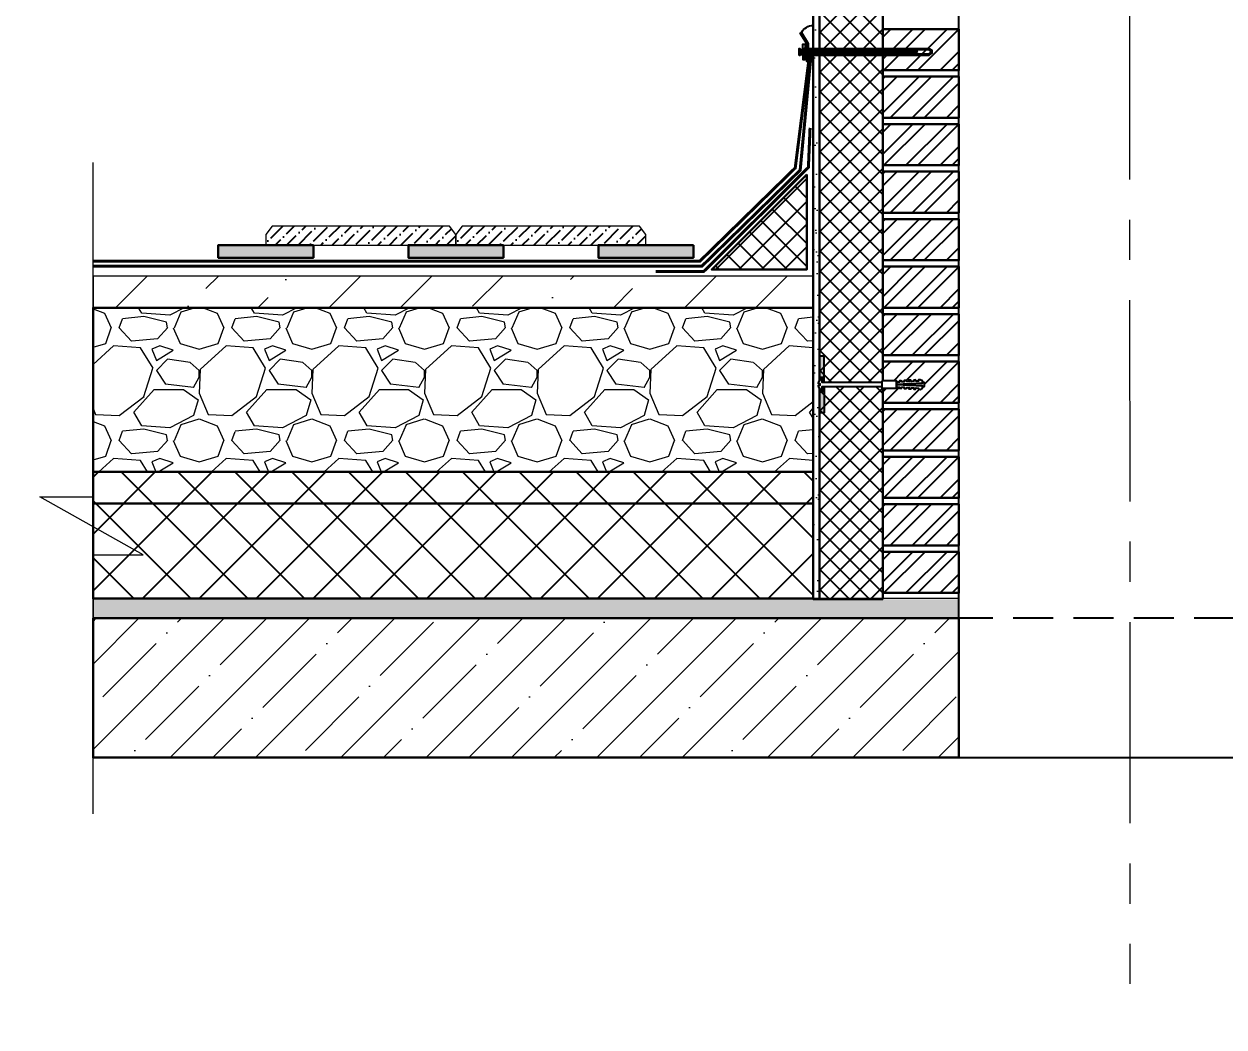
# Model space of a CAD drawing. Header units: millimetres. Extents: x -4447806 to 13389969, y -2188499 to 852203.
# Drawn here: x 4556330 to 4558224, y -558222 to -556639 of the extents above; entities that cross this region are included whole.
import ezdxf

# ---------------------------------------------------------------- set-up
doc = ezdxf.new("R2010")
doc.units = ezdxf.units.MM
doc.set_wipeout_variables(frame=1)
for name, pattern in [('DASHED2', [9.525, 6.35, -3.175]), ('HIDDEN', [6, 4, -2]), ('осеваяX2', [101.6, 63.5, -12.7, 12.7, -12.7])]:
    doc.linetypes.add(name, pattern=pattern)
for name, color, linetype, lineweight in [('1. АР_Разрез', 7, 'Continuous', 30), ('28. АР_ФАСАД', 7, 'Continuous', 9), ('TN-ГИДРОИЗОЛЯЦИЯ БИТУМАЯ ВЕРХНЯЯ', 32, 'Continuous', 15), ('Контуры', 7, 'Continuous', 9), ('ТХ', 252, 'Continuous', 20), ('Штриховка в сечении', 7, 'Continuous', 18)]:
    doc.layers.add(name, color=color, linetype=linetype, lineweight=lineweight)

msp = doc.modelspace()

# ---------------------------------------------------------------- hatches: boundary and pattern name
h = msp.add_hatch()
h.set_pattern_fill('NET', color=256, scale=7, angle=45)
h.set_pattern_definition([(45, (4155318.046, 3130994.086), (-15.71544821, 15.71544821), []), (135, (4155318.046, 3130994.086), (-15.71544821, -15.71544821), [])])
h.paths.add_polyline_path([(4557685.371, -556271.505), (4557585.371, -556271.505), (4557585.371, -557546.506), (4557685.371, -557546.506)])
at = {"ltscale": 3}
h = msp.add_hatch(dxfattribs=at)
h.set_pattern_fill('STEEL', color=256, scale=12)
h.set_pattern_definition([(45, (3949126.51, -573221.583), (-26.9407684, 26.9407684), []), (45, (3949126.51, -573202.533), (-26.9407684, 26.9407684), [])])
h.paths.add_polyline_path([(4557805.371, -556646.505), (4557685.371, -556646.505), (4557685.371, -556711.505), (4557805.371, -556711.505)])
h = msp.add_hatch(dxfattribs=at)
h.set_pattern_fill('STEEL', color=256, scale=12)
h.set_pattern_definition([(45, (3949126.51, -573306.583), (-26.9407684, 26.9407684), []), (45, (3949126.51, -573287.533), (-26.9407684, 26.9407684), [])])
h.paths.add_polyline_path([(4557805.371, -556721.505), (4557685.371, -556721.505), (4557685.371, -556786.505), (4557805.371, -556786.505)])
h = msp.add_hatch(dxfattribs=at)
h.set_pattern_fill('STEEL', color=256, scale=12)
h.set_pattern_definition([(45, (3949126.51, -573371.583), (-26.9407684, 26.9407684), []), (45, (3949126.51, -573352.533), (-26.9407684, 26.9407684), [])])
h.paths.add_polyline_path([(4557805.371, -556796.505), (4557685.371, -556796.505), (4557685.371, -556861.505), (4557805.371, -556861.505)])
h = msp.add_hatch()
h.set_pattern_fill('ANSI37', color=256, scale=8, style=0)
h.set_pattern_definition([(45, (4398419.87, -651262.601), (-17.9605122, 17.9605122), []), (135, (4398419.87, -651262.601), (-17.9605122, -17.9605122), [])])
h.paths.add_polyline_path([(4557415.366, -557026.212), (4557565.366, -556876.212), (4557565.366, -557026.212)])
h = msp.add_hatch(dxfattribs=at)
h.set_pattern_fill('STEEL', color=256, scale=12)
h.set_pattern_definition([(45, (3949126.51, -573456.583), (-26.9407684, 26.9407684), []), (45, (3949126.51, -573437.533), (-26.9407684, 26.9407684), [])])
h.paths.add_polyline_path([(4557805.371, -556871.505), (4557685.371, -556871.505), (4557685.371, -556936.505), (4557805.371, -556936.505)])
h = msp.add_hatch()
h.set_pattern_fill('ANSI36', color=256, scale=4, angle=359.763727)
h.set_pattern_definition([(44.763727, (4605949.962, -309086.75), (6.8369733, 24.6677202), [31.75, -6.35, 0, -6.35])])
h.paths.add_polyline_path([(4557011.349, -556970.898), (4557001.349, -556957.558), (4556721.349, -556957.558), (4556711.349, -556970.898), (4556711.349, -556987.558), (4557011.349, -556987.558)])
h = msp.add_hatch()
h.set_pattern_fill('ANSI36', color=256, scale=4, angle=359.763727)
h.set_pattern_definition([(44.763727, (4606249.962, -309086.75), (6.8369733, 24.6677202), [31.75, -6.35, 0, -6.35])])
h.paths.add_polyline_path([(4557311.349, -556970.898), (4557301.349, -556957.558), (4557021.349, -556957.558), (4557011.349, -556970.898), (4557011.349, -556987.558), (4557311.349, -556987.558)])
h = msp.add_hatch(dxfattribs=at)
h.set_pattern_fill('STEEL', color=256, scale=12)
h.set_pattern_definition([(45, (3949126.51, -573531.583), (-26.9407684, 26.9407684), []), (45, (3949126.51, -573512.533), (-26.9407684, 26.9407684), [])])
h.paths.add_polyline_path([(4557805.371, -556946.505), (4557685.371, -556946.505), (4557685.371, -557011.505), (4557805.371, -557011.505)])
h = msp.add_hatch(color=253)
h.dxf.hatch_style = 1
h.paths.add_polyline_path([(4556636.349, -556987.558), (4556636.349, -557007.558), (4556786.349, -557007.558), (4556786.349, -556987.558)])
h = msp.add_hatch(color=253)
h.dxf.hatch_style = 1
h.paths.add_polyline_path([(4556936.349, -556987.558), (4556936.349, -557007.558), (4557086.349, -557007.558), (4557086.349, -556987.558)])
h = msp.add_hatch(color=253)
h.dxf.hatch_style = 1
h.paths.add_polyline_path([(4557236.349, -556987.558), (4557236.349, -557007.558), (4557386.349, -557007.558), (4557386.349, -556987.558)])
h = msp.add_hatch(dxfattribs=at)
h.set_pattern_fill('STEEL', color=256, scale=12)
h.set_pattern_definition([(45, (3949126.51, -573596.583), (-26.9407684, 26.9407684), []), (45, (3949126.51, -573577.533), (-26.9407684, 26.9407684), [])])
h.paths.add_polyline_path([(4557805.371, -557021.505), (4557685.371, -557021.505), (4557685.371, -557086.505), (4557805.371, -557086.505)])
h = msp.add_hatch(dxfattribs=at)
h.set_pattern_fill('STEEL', color=256, scale=12)
h.set_pattern_definition([(45, (3949126.51, -573681.583), (-26.9407684, 26.9407684), []), (45, (3949126.51, -573662.533), (-26.9407684, 26.9407684), [])])
h.paths.add_polyline_path([(4557805.371, -557096.505), (4557685.371, -557096.505), (4557685.371, -557161.505), (4557805.371, -557161.505)])
h = msp.add_hatch(dxfattribs=at)
h.set_pattern_fill('STEEL', color=256, scale=12)
h.set_pattern_definition([(45, (3949126.51, -573746.583), (-26.9407684, 26.9407684), []), (45, (3949126.51, -573727.533), (-26.9407684, 26.9407684), [])])
h.paths.add_polyline_path([(4557805.371, -557171.505), (4557685.371, -557171.505), (4557685.371, -557236.505), (4557805.371, -557236.505)])
h = msp.add_hatch(dxfattribs=at)
h.set_pattern_fill('STEEL', color=256, scale=12)
h.set_pattern_definition([(45, (3949126.51, -573831.583), (-26.9407684, 26.9407684), []), (45, (3949126.51, -573812.533), (-26.9407684, 26.9407684), [])])
h.paths.add_polyline_path([(4557805.371, -557246.505), (4557685.371, -557246.505), (4557685.371, -557311.505), (4557805.371, -557311.505)])
h = msp.add_hatch(dxfattribs=at)
h.set_pattern_fill('STEEL', color=256, scale=12)
h.set_pattern_definition([(45, (3949126.51, -573896.583), (-26.9407684, 26.9407684), []), (45, (3949126.51, -573877.533), (-26.9407684, 26.9407684), [])])
h.paths.add_polyline_path([(4557805.371, -557321.505), (4557685.371, -557321.505), (4557685.371, -557386.505), (4557805.371, -557386.505)])
at = {"transparency": 33554687}
h = msp.add_hatch(dxfattribs=at)
h.set_pattern_fill('ANSI37', color=256, scale=20, angle=90)
h.set_pattern_definition([(135, (4154194.32, 3129202.2), (-44.9012806, -44.9012806), []), (225, (4154194.32, 3129202.2), (44.9012806, -44.9012806), [])])
h.paths.add_polyline_path([(4557575.371, -557545.398), (4557575.371, -557345.506), (4556438.647, -557345.506), (4556438.647, -557545.398)])
at = {"ltscale": 3}
h = msp.add_hatch(dxfattribs=at)
h.set_pattern_fill('STEEL', color=256, scale=12)
h.set_pattern_definition([(45, (3949126.51, -573981.583), (-26.9407684, 26.9407684), []), (45, (3949126.51, -573962.533), (-26.9407684, 26.9407684), [])])
h.paths.add_polyline_path([(4557805.371, -557396.505), (4557685.371, -557396.505), (4557685.371, -557461.505), (4557805.371, -557461.505)])
h = msp.add_hatch(dxfattribs=at)
h.set_pattern_fill('STEEL', color=256, scale=12)
h.set_pattern_definition([(45, (3949126.51, -574046.583), (-26.9407684, 26.9407684), []), (45, (3949126.51, -574027.533), (-26.9407684, 26.9407684), [])])
h.paths.add_polyline_path([(4557805.371, -557471.505), (4557685.371, -557471.505), (4557685.371, -557536.505), (4557805.371, -557536.505)])
at = {"layer": '28. АР_ФАСАД', "ltscale": 3}
h = msp.add_hatch(dxfattribs=at)
h.set_pattern_fill('ANSI35', color=256, scale=15, style=0)
h.set_pattern_definition([(45, (3947828.34, -593633.12), (-67.351921, 67.351921), []), (45, (3947895.69, -593633.12), (-67.351921, 67.351921), [119.0625, -23.8125, 0, -23.8125])])
h.paths.add_polyline_path([(4556438.647, -557576.506), (4556438.647, -557796.506), (4557805.371, -557796.506), (4557805.371, -557576.506)])
at = {"layer": 'Штриховка в сечении', "ltscale": 3, "transparency": 33554636}
h = msp.add_hatch(dxfattribs=at)
h.set_pattern_fill('AR-SAND', color=256, scale=0.7)
h.set_pattern_definition([(37.5, (3950325.203, -570532.026), (-1.1200219, 34.2589266), [0, -27.0256, 0, -30.226, 0, -28.8925]), (7.5, (3950325.203, -570532.026), (31.4666298, 50.177757), [0, -14.5796, 0, -24.3586, 0, -9.3345]), (327.5, (3950303.334, -570532.026), (55.3694659, 0.100603), [0, -8.89, 0, -32.004, 0, -41.783]), (317.5, (3950303.334, -570532.026), (53.4489517, 15.6050526), [0, -4.445, 0, -20.9804, 0, -24.003])])
h.paths.add_polyline_path([(4557585.371, -556271.505), (4557575.371, -556271.505), (4557575.371, -557546.505), (4557585.371, -557546.505)])
at = {"layer": 'Штриховка в сечении', "transparency": 33554636}
h = msp.add_hatch(dxfattribs=at)
h.set_pattern_fill('ANSI36', color=256, scale=25)
h.set_pattern_definition([(45, (4535639.415, -453769.21), (42.09495, 154.34815), [198.4375, -39.6875, 0, -39.6875])])
h.paths.add_polyline_path([(4557575.371, -557086.506), (4557575.371, -557036.506), (4556438.647, -557036.506), (4556438.647, -557086.506)])
at = {"layer": 'Штриховка в сечении', "lineweight": 5, "transparency": 33554636}
h = msp.add_hatch(dxfattribs=at)
h.set_pattern_fill('GRAVEL', color=256, scale=7)
h.set_pattern_definition([(228.0127875, (4154193.788, 3148588.522), (-1422.40000011, -1600.1999999), [23.920501, -2368.133855]), (184.969741, (4154177.786, 3148570.7425), (2133.599999156, 177.800010129), [41.04833, -4063.7834225]), (132.5104471, (4154136.892, 3148567.186), (1778.00000075, -1955.799999317), [28.943706, -2865.430596]), (267.273689, (4154067.55, 3148522.7365), (177.800000372, 3555.999999981), [37.380316, -3700.65062]), (292.83365418, (4154065.772, 3148485.3985), (-889.000000074, 2133.599999969), [36.654359, -3628.786542]), (357.273689, (4154079.996, 3148451.6165), (-3555.999999981, 177.800000372), [37.380316, -3700.65062]), (37.69424047, (4154117.334, 3148449.8385), (-2311.399999898, -1778.000000133), [49.433556, -4893.918072]), (72.25532837, (4154156.45, 3148480.0645), (1244.600000335, 3911.599999894), [46.670366, -4620.367962]), (121.42956562, (4154170.674, 3148524.5145), (-1422.400000202, 2311.399999876), [37.50691, -3713.188199]), (175.2363583, (4154151.116, 3148556.518), (1955.79999997, -177.80000031), [42.81993, -2098.1755865]), (222.3974378, (4154108.444, 3148560.0745), (-2133.599999932, -1955.8000000745), [55.375454, -5482.174076]), (138.81407483, (4154243.572, 3148520.958), (-1244.599999925, 1066.80000009), [18.900318, -1871.139608]), (171.4692344, (4154229.348, 3148533.4045), (2311.400000062, -355.599999597), [35.957739, -3559.82473]), (225, (4154193.79, 3148538.74), (-2e-14, -177.8), [25.144654, -226.302518]), (203.1985905, (4154181.342, 3148560.074), (889.00000002, 355.59999994), [13.540892, -1340.543566]), (291.8014095, (4154168.896, 3148554.74), (-177.80000004, 533.4), [19.149593, -938.332709]), (30.9637565, (4154176.008, 3148536.96), (533.40000001, 355.59999998), [31.102376, -1005.640871]), (161.5650512, (4154202.68, 3148552.96), (355.6, -177.8), [22.4901, -539.762868]), (16.38954033, (4154065.772, 3148554.74), (1778, 533.4), [31.50616, -3119.117867]), (70.34617594, (4154095.998, 3148563.63), (-711.200000065, -1955.799999977), [26.431926, -2616.7550975]), (293.1985905, (4154202.678, 3148588.522), (-355.59999994, 889.00000002), [27.081607, -1327.002851]), (343.61045967, (4154213.346, 3148563.63), (-1778.000000037, 533.399999876), [31.50616, -3119.117867]), (339.4439548, (4154065.772, 3148444.504), (-889, 355.6), [30.382464, -1488.741402]), (294.7751406, (4154094.22, 3148433.836), (-889.00000106, 1955.79999952), [25.457048, -2520.251537]), (66.8014095, (4154204.456, 3148410.722), (355.59999994, 889.00000002), [27.081607, -1327.002851]), (17.35402464, (4154215.124, 3148435.614), (-2311.399999954, -711.20000015), [29.804792, -2950.666319]), (69.4439548, (4154117.334, 3148410.722), (-355.60000001, -889), [15.191232, -1503.932634]), (101.3099325, (4154193.788, 3148410.722), (-177.8, 711.2), [9.066022, -897.5396475]), (165.9637565, (4154192.01, 3148419.612), (533.4, -177.8), [36.654359, -696.433821]), (186.00900596, (4154156.45, 3148428.5025), (1777.99999999, 177.800000093), [33.96869, -3362.8955404]), (303.6900675, (4154176.01, 3148520.96), (-177.8, 355.6), [25.642672, -615.424345]), (353.1572266, (4154190.232, 3148499.6225), (3022.600000019, -355.599999842), [44.768973, -4432.1206346]), (60.9453959, (4154234.682, 3148494.288), (-711.20000002, -1244.59999999), [18.305577, -1812.257462]), (90, (4154243.57, 3148510.29), (-177.8, 177.8), [10.668, -167.132]), (120.25643716, (4154152.894, 3148433.836), (711.199999913, -1244.60000005), [24.700687, -2445.375854]), (48.0127875, (4154140.448, 3148455.172), (1422.400000117, 1600.199999896), [47.841002, -2344.213354]), (0, (4154172.45, 3148490.73), (177.8, 177.8), [46.228, -131.572]), (325.3048465, (4154218.68, 3148490.732), (1778.000000674, -1244.599999038), [28.112669, -2783.152171]), (254.0546041, (4154241.794, 3148474.73), (-177.79999999, -711.2), [25.888036, -1268.515503]), (207.64597536, (4154234.682, 3148449.8385), (-3378.200000124, -1777.999999764), [42.150157, -4172.87251]), (175.42607874, (4154197.344, 3148430.2805), (-2311.4, 177.8), [44.592062, -4414.609252])])
h.paths.add_polyline_path([(4557575.371, -557345.506), (4557575.371, -557086.506), (4556438.647, -557086.506), (4556438.647, -557345.506)])
at = {"layer": 'Штриховка в сечении', "transparency": 33554636}
h = msp.add_hatch(dxfattribs=at)
h.set_pattern_fill('AR-SAND', color=256, scale=0.3)
h.set_pattern_definition([(37.5, (4154945.136, 3136091.54), (-0.48000939, 14.68239712), [0, -11.5824, 0, -12.954, 0, -12.3825]), (7.5, (4154945.136, 3136091.54), (13.48569849, 21.50475302), [0, -6.2484, 0, -10.4394, 0, -4.0005]), (327.5, (4154935.763, 3136091.54), (23.729771107, 0.04311554), [0, -3.81, 0, -13.716, 0, -17.907]), (317.5, (4154935.763, 3136091.54), (22.90669357, 6.6878797), [0, -1.905, 0, -8.9916, 0, -10.287])])
h.paths.add_polyline_path([(4557805.385, -557576.506), (4557805.357, -557546.506), (4556438.647, -557546.506), (4556438.647, -557576.506)])

# ---------------------------------------------------------------- linework, layer by layer
at = {"ltscale": 3}
msp.add_line((4557805.371, -557576.506), (4557805.371, -556271.505), dxfattribs=at)
for p, q in [((4557554.497, -556677.018), (4557554.497, -556688.218)), ((4557560.174, -556679.637), (4557561.179, -556676.387)), ((4557561.679, -556676.387), (4557561.179, -556676.387)), ((4557561.179, -556676.387), (4557561.179, -556689.887)), ((4557561.679, -556676.387), (4557561.679, -556689.887)), ((4557561.679, -556676.587), (4557563.679, -556676.587)), ((4557561.679, -556676.587), (4557563.679, -556676.587)), ((4557563.679, -556675.447), (4557563.679, -556690.826)), ((4557565.336, -556675.433), (4557565.336, -556690.812)), ((4557555.179, -556683.137), (4557555.179, -556679.637)), ((4557555.179, -556679.637), (4557559.179, -556679.637)), ((4557555.179, -556683.137), (4557555.179, -556686.637)), ((4557555.179, -556683.137), (4557559.179, -556683.137)), ((4557555.179, -556686.637), (4557558.264, -556686.637)), ((4557555.179, -556686.637), (4557559.179, -556686.637)), ((4557555.179, -556686.637), (4557559.179, -556686.637)), ((4557559.179, -556683.137), (4557559.179, -556678.637)), ((4557559.179, -556678.637), (4557560.178, -556678.637)), ((4557559.179, -556683.137), (4557559.179, -556687.637)), ((4557559.179, -556687.637), (4557560.141, -556687.641)), ((4557560.179, -556678.637), (4557560.139, -556687.641)), ((4557560.145, -556686.637), (4557561.179, -556689.887)), ((4557561.679, -556689.887), (4557561.179, -556689.887)), ((4557561.679, -556689.687), (4557563.679, -556689.687)), ((4557739.03, -556681.637), (4557565.336, -556681.637)), ((4557739.03, -556684.637), (4557565.336, -556684.637)), ((4557740.03, -556683.137), (4557739.03, -556681.637)), ((4557739.03, -556684.637), (4557740.03, -556683.137))]:
    msp.add_line(p, q)
at = {"lineweight": 30, "ltscale": 3}
msp.add_lwpolyline([(4557585.371, -556271.505), (4557575.371, -556271.505), (4557575.371, -557546.505), (4557585.371, -557546.505)], close=True, dxfattribs=at)
for points in [[(4557556.811, -556652.024), (4557567.336, -556669.134), (4557567.336, -556697.63), (4557565.336, -556697.63), (4557565.336, -556669.696), (4557555.108, -556653.072)], [(4557553.313, -556688.218), (4557553.313, -556677.018), (4557554.497, -556677.018), (4557556.313, -556679.618), (4557556.313, -556685.618), (4557554.497, -556688.218)]]:
    msp.add_lwpolyline(points, close=True)
msp.add_lwpolyline([(4557556.811, -556652.024, -0.26293373), (4557575.371, -556640.728)], format="xyb")
at = {"ltscale": 3}
for points in [[(4557559.319, -556677.618), (4557559.319, -556670.593), (4557562.693, -556670.593), (4557562.693, -556674.106)], [(4557559.319, -556687.618), (4557559.319, -556694.643), (4557562.693, -556694.643), (4557562.693, -556691.131)]]:
    msp.add_lwpolyline(points, dxfattribs=at)
for points in [[(4557559.319, -556687.618), (4557758.259, -556687.618), (4557763.21, -556684.63), (4557763.21, -556680.606), (4557758.259, -556677.618), (4557559.319, -556677.618)], [(4557556.313, -556685.618), (4557757.702, -556685.618), (4557761.21, -556683.501), (4557761.21, -556681.735), (4557757.702, -556679.618), (4557556.313, -556679.618)], [(4557805.371, -557796.506), (4558335.444, -557796.506)]]:
    msp.add_lwpolyline(points)
at = {"lineweight": 30}
for points in [[(4557565.366, -556876.212), (4557565.366, -557026.212), (4557415.366, -557026.212)], [(4556786.349, -556987.558), (4556636.349, -556987.558), (4556636.349, -557007.558), (4556786.349, -557007.558)], [(4557086.349, -556987.558), (4556936.349, -556987.558), (4556936.349, -557007.558), (4557086.349, -557007.558)], [(4557386.349, -556987.558), (4557236.349, -556987.558), (4557236.349, -557007.558), (4557386.349, -557007.558)]]:
    msp.add_lwpolyline(points, close=True, dxfattribs=at)
at = {"lineweight": 18}
for points in [[(4557001.349, -556957.558), (4556721.349, -556957.558), (4556711.349, -556970.898), (4556711.349, -556987.558), (4557011.349, -556987.558), (4557011.349, -556970.898)], [(4557301.349, -556957.558), (4557021.349, -556957.558), (4557011.349, -556970.898), (4557011.349, -556987.558), (4557311.349, -556987.558), (4557311.349, -556970.898)]]:
    msp.add_lwpolyline(points, close=True, dxfattribs=at)
at = {"transparency": 33554687}
msp.add_lwpolyline([(4556438.647, -557395.506), (4557575.371, -557395.506), (4557575.371, -557395.506), (4556438.647, -557395.506)], close=True, dxfattribs=at)
at = {"linetype": 'DASHED2', "ltscale": 10}
msp.add_lwpolyline([(4557805.371, -557796.506), (4558335.444, -557796.506), (4558335.444, -557576.506), (4557805.371, -557576.506)], close=True, dxfattribs=at)
at = {"ltscale": 100}
for centre, start, end in [((4557564.508, -556675.523), 6.231414, 174.76196), ((4557564.507, -556690.743), 185.734727, 354.265273)]:
    msp.add_arc(centre, 0.833, start, end, dxfattribs=at)
at = {"layer": '1. АР_Разрез'}
for points in [[(4557805.371, -556646.505), (4557685.371, -556646.505), (4557685.371, -556711.505), (4557805.371, -556711.505)], [(4557805.371, -556721.505), (4557685.371, -556721.505), (4557685.371, -556786.505), (4557805.371, -556786.505)], [(4557805.371, -556796.505), (4557685.371, -556796.505), (4557685.371, -556861.505), (4557805.371, -556861.505)], [(4557805.371, -556871.505), (4557685.371, -556871.505), (4557685.371, -556936.505), (4557805.371, -556936.505)], [(4557805.371, -556946.505), (4557685.371, -556946.505), (4557685.371, -557011.505), (4557805.371, -557011.505)], [(4557805.371, -557021.505), (4557685.371, -557021.505), (4557685.371, -557086.505), (4557805.371, -557086.505)], [(4557805.371, -557096.505), (4557685.371, -557096.505), (4557685.371, -557161.505), (4557805.371, -557161.505)], [(4557805.371, -557171.505), (4557685.371, -557171.505), (4557685.371, -557236.505), (4557805.371, -557236.505)], [(4557805.371, -557246.505), (4557685.371, -557246.505), (4557685.371, -557311.505), (4557805.371, -557311.505)], [(4557805.371, -557321.505), (4557685.371, -557321.505), (4557685.371, -557386.505), (4557805.371, -557386.505)], [(4557805.371, -557396.505), (4557685.371, -557396.505), (4557685.371, -557461.505), (4557805.371, -557461.505)], [(4557805.371, -557471.505), (4557685.371, -557471.505), (4557685.371, -557536.505), (4557805.371, -557536.505)]]:
    msp.add_lwpolyline(points, close=True, dxfattribs=at)
at = {"layer": 'TN-ГИДРОИЗОЛЯЦИЯ БИТУМАЯ ВЕРХНЯЯ', "color": 0, "linetype": 'HIDDEN', "ltscale": 10, "const_width": 4.788}
for points in [[(4556438.647, -557020.817), (4557399.746, -557020.817), (4557554.878, -556869.218), (4557573.036, -556676.285)], [(4556438.647, -557012.927), (4557396.53, -557012.927), (4557547.042, -556865.843), (4557570.377, -556681.637)], [(4557326.713, -557029.46), (4557402.32, -557029.46), (4557567.862, -556864.954), (4557570.482, -556802.494)]]:
    msp.add_lwpolyline(points, dxfattribs=at)
at = {"layer": 'Контуры'}
msp.add_lwpolyline([(4556438.647, -557885.449), (4556438.647, -557476.22), (4556517.906, -557476.22), (4556354.674, -557385.135), (4556438.647, -557385.135), (4556438.647, -556857.287)], dxfattribs=at)
at = {"layer": 'ТХ', "color": 18, "linetype": 'осеваяX2', "lineweight": 5, "ltscale": 5, "true_color": 0x000000}
msp.add_line((4558074.952, -555550.572), (4558075.019, -558153.491), dxfattribs=at)
at = {"layer": 'Штриховка в сечении', "lineweight": 30}
for points in [[(4557685.371, -557546.506), (4557685.371, -556271.505), (4557585.371, -556271.505), (4557585.371, -557546.506)], [(4557575.371, -557086.506), (4556438.647, -557086.506), (4556438.647, -557345.506), (4557575.371, -557345.506)], [(4557575.371, -557345.506), (4556438.647, -557345.506), (4556438.647, -557545.398), (4557575.371, -557545.398)], [(4557805.371, -557576.506), (4556438.647, -557576.506), (4556438.647, -557796.506), (4557805.371, -557796.506)]]:
    msp.add_lwpolyline(points, close=True, dxfattribs=at)
at = {"layer": 'Штриховка в сечении'}
msp.add_lwpolyline([(4557575.371, -557036.506), (4556438.647, -557036.506), (4556438.647, -557086.506), (4557575.371, -557086.506)], close=True, dxfattribs=at)
at = {"layer": 'Штриховка в сечении', "lineweight": 13}
msp.add_lwpolyline([(4556438.647, -557576.506), (4557805.371, -557576.506), (4557805.371, -557545.398), (4556438.647, -557545.398)], close=True, dxfattribs=at)

# ---------------------------------------------------------------- next in the draw order: wipeouts: each hides what was drawn before it
at = {"lineweight": 0}
msp.add_wipeout([(4557687.324, -557207.661), (4557683.578, -557203.915), (4557589.02, -557203.915), (4557589.02, -557198.565), (4557588.128, -557198.565), (4557586.29, -557200.433), (4557585.036, -557202.546), (4557583.782, -557205.728), (4557583.67, -557206.769), (4557586.345, -557206.769), (4557586.345, -557208.552), (4557583.67, -557208.552), (4557583.782, -557209.593), (4557585.036, -557212.776), (4557586.29, -557214.888), (4557588.128, -557216.756), (4557589.02, -557216.756), (4557589.02, -557211.406), (4557683.578, -557211.406)], dxfattribs=at)

# ---------------------------------------------------------------- next in the draw order: hatches: boundary and pattern name
h = msp.add_hatch(color=256)
h.paths.add_polyline_path([(4557585.453, -557252.248), (4557592.587, -557252.248), (4557592.587, -557212.298), (4557589.912, -557212.298), (4557589.912, -557219.432), (4557585.453, -557219.432)])
h.paths.add_polyline_path([(4557585.453, -557195.89), (4557589.912, -557195.89), (4557589.912, -557203.024), (4557592.587, -557203.024), (4557592.587, -557163.074), (4557585.453, -557163.074)])

# ---------------------------------------------------------------- next in the draw order: linework, layer by layer
for points in [[(4557589.912, -557203.024), (4557592.587, -557203.024), (4557592.587, -557163.074), (4557585.453, -557163.074), (4557585.453, -557195.89), (4557589.912, -557195.89)], [(4557589.912, -557212.298), (4557592.587, -557212.298), (4557592.587, -557252.248), (4557585.453, -557252.248), (4557585.453, -557219.432), (4557589.912, -557219.432)]]:
    msp.add_lwpolyline(points, close=True)

# ---------------------------------------------------------------- next in the draw order: wipeouts: each hides what was drawn before it
msp.add_wipeout([(4557683.578, -557202.043), (4557683.578, -557213.279), (4557706.987, -557213.279), (4557706.987, -557202.043)], dxfattribs=at)

# ---------------------------------------------------------------- next in the draw order: linework, layer by layer
msp.add_lwpolyline([(4557583.67, -557206.769), (4557583.782, -557205.728), (4557585.036, -557202.546), (4557586.29, -557200.433), (4557588.128, -557198.565), (4557589.02, -557198.565), (4557589.02, -557203.915), (4557683.578, -557203.915), (4557683.578, -557211.406), (4557589.02, -557211.406), (4557589.02, -557216.756), (4557588.128, -557216.756), (4557586.29, -557214.888), (4557585.036, -557212.776), (4557583.782, -557209.593), (4557583.67, -557208.552), (4557586.345, -557208.552), (4557586.345, -557206.769), (4557583.67, -557206.769)], close=True)

# ---------------------------------------------------------------- next in the draw order: wipeouts: each hides what was drawn before it
msp.add_wipeout([(4557706.987, -557213.279), (4557708.02, -557211.458), (4557711.76, -557211.654), (4557711.662, -557213.524), (4557714.467, -557213.671), (4557715.5, -557211.85), (4557719.24, -557212.046), (4557719.142, -557213.916), (4557721.947, -557214.063), (4557722.98, -557212.242), (4557726.72, -557212.438), (4557726.622, -557214.308), (4557729.428, -557214.455), (4557730.461, -557212.634), (4557734.201, -557212.83), (4557734.103, -557214.7), (4557736.908, -557214.847), (4557737.941, -557213.026), (4557741.681, -557213.222), (4557741.583, -557215.092), (4557744.388, -557215.239), (4557747.759, -557213.54), (4557747.955, -557209.8), (4557707.134, -557207.661), (4557747.955, -557205.521), (4557747.759, -557201.781), (4557744.388, -557200.083), (4557741.583, -557200.23), (4557741.681, -557202.1), (4557737.941, -557202.296), (4557736.908, -557200.475), (4557734.103, -557200.622), (4557734.201, -557202.492), (4557730.461, -557202.688), (4557729.428, -557200.867), (4557726.622, -557201.014), (4557726.72, -557202.884), (4557722.98, -557203.08), (4557721.947, -557201.259), (4557719.142, -557201.406), (4557719.24, -557203.276), (4557715.5, -557203.472), (4557714.467, -557201.651), (4557711.662, -557201.798), (4557711.76, -557203.668), (4557708.02, -557203.864), (4557706.987, -557202.043)], dxfattribs=at)

# ---------------------------------------------------------------- next in the draw order: wipeouts: each hides what was drawn before it
msp.add_wipeout([(4557747.955, -557205.521), (4557707.134, -557207.661), (4557747.955, -557209.8), (4557747.871, -557211.406), (4557749.121, -557211.406), (4557750.994, -557210.47), (4557750.994, -557204.852), (4557749.121, -557203.915), (4557747.871, -557203.915)], dxfattribs=at)

# ---------------------------------------------------------------- next in the draw order: linework, layer by layer
for points in [[(4557683.578, -557202.043), (4557683.578, -557213.279), (4557706.987, -557213.279), (4557706.987, -557202.043), (4557683.578, -557202.043)], [(4557706.987, -557213.279), (4557708.02, -557211.458), (4557711.76, -557211.654), (4557711.662, -557213.524), (4557714.467, -557213.671), (4557715.5, -557211.85), (4557719.24, -557212.046), (4557719.142, -557213.916), (4557721.947, -557214.063), (4557722.98, -557212.242), (4557726.72, -557212.438), (4557726.622, -557214.308), (4557729.428, -557214.455), (4557730.461, -557212.634), (4557734.201, -557212.83), (4557734.103, -557214.7), (4557736.908, -557214.847), (4557737.941, -557213.026), (4557741.681, -557213.222), (4557741.583, -557215.092), (4557744.388, -557215.239), (4557747.759, -557213.54), (4557747.955, -557209.8), (4557707.134, -557207.661), (4557747.955, -557205.521), (4557747.759, -557201.781), (4557744.388, -557200.083), (4557741.583, -557200.23), (4557741.681, -557202.1), (4557737.941, -557202.296), (4557736.908, -557200.475), (4557734.103, -557200.622), (4557734.201, -557202.492), (4557730.461, -557202.688), (4557729.428, -557200.867), (4557726.622, -557201.014), (4557726.72, -557202.884), (4557722.98, -557203.08), (4557721.947, -557201.259), (4557719.142, -557201.406), (4557719.24, -557203.276), (4557715.5, -557203.472), (4557714.467, -557201.651), (4557711.662, -557201.798), (4557711.76, -557203.668), (4557708.02, -557203.864), (4557706.987, -557202.043)], [(4557747.955, -557205.521), (4557707.134, -557207.661), (4557747.955, -557209.8), (4557747.871, -557211.406), (4557749.121, -557211.406), (4557750.994, -557210.47), (4557750.994, -557204.852), (4557749.121, -557203.915), (4557747.871, -557203.915)]]:
    msp.add_lwpolyline(points, close=True)

doc.saveas('drawing.dxf')
